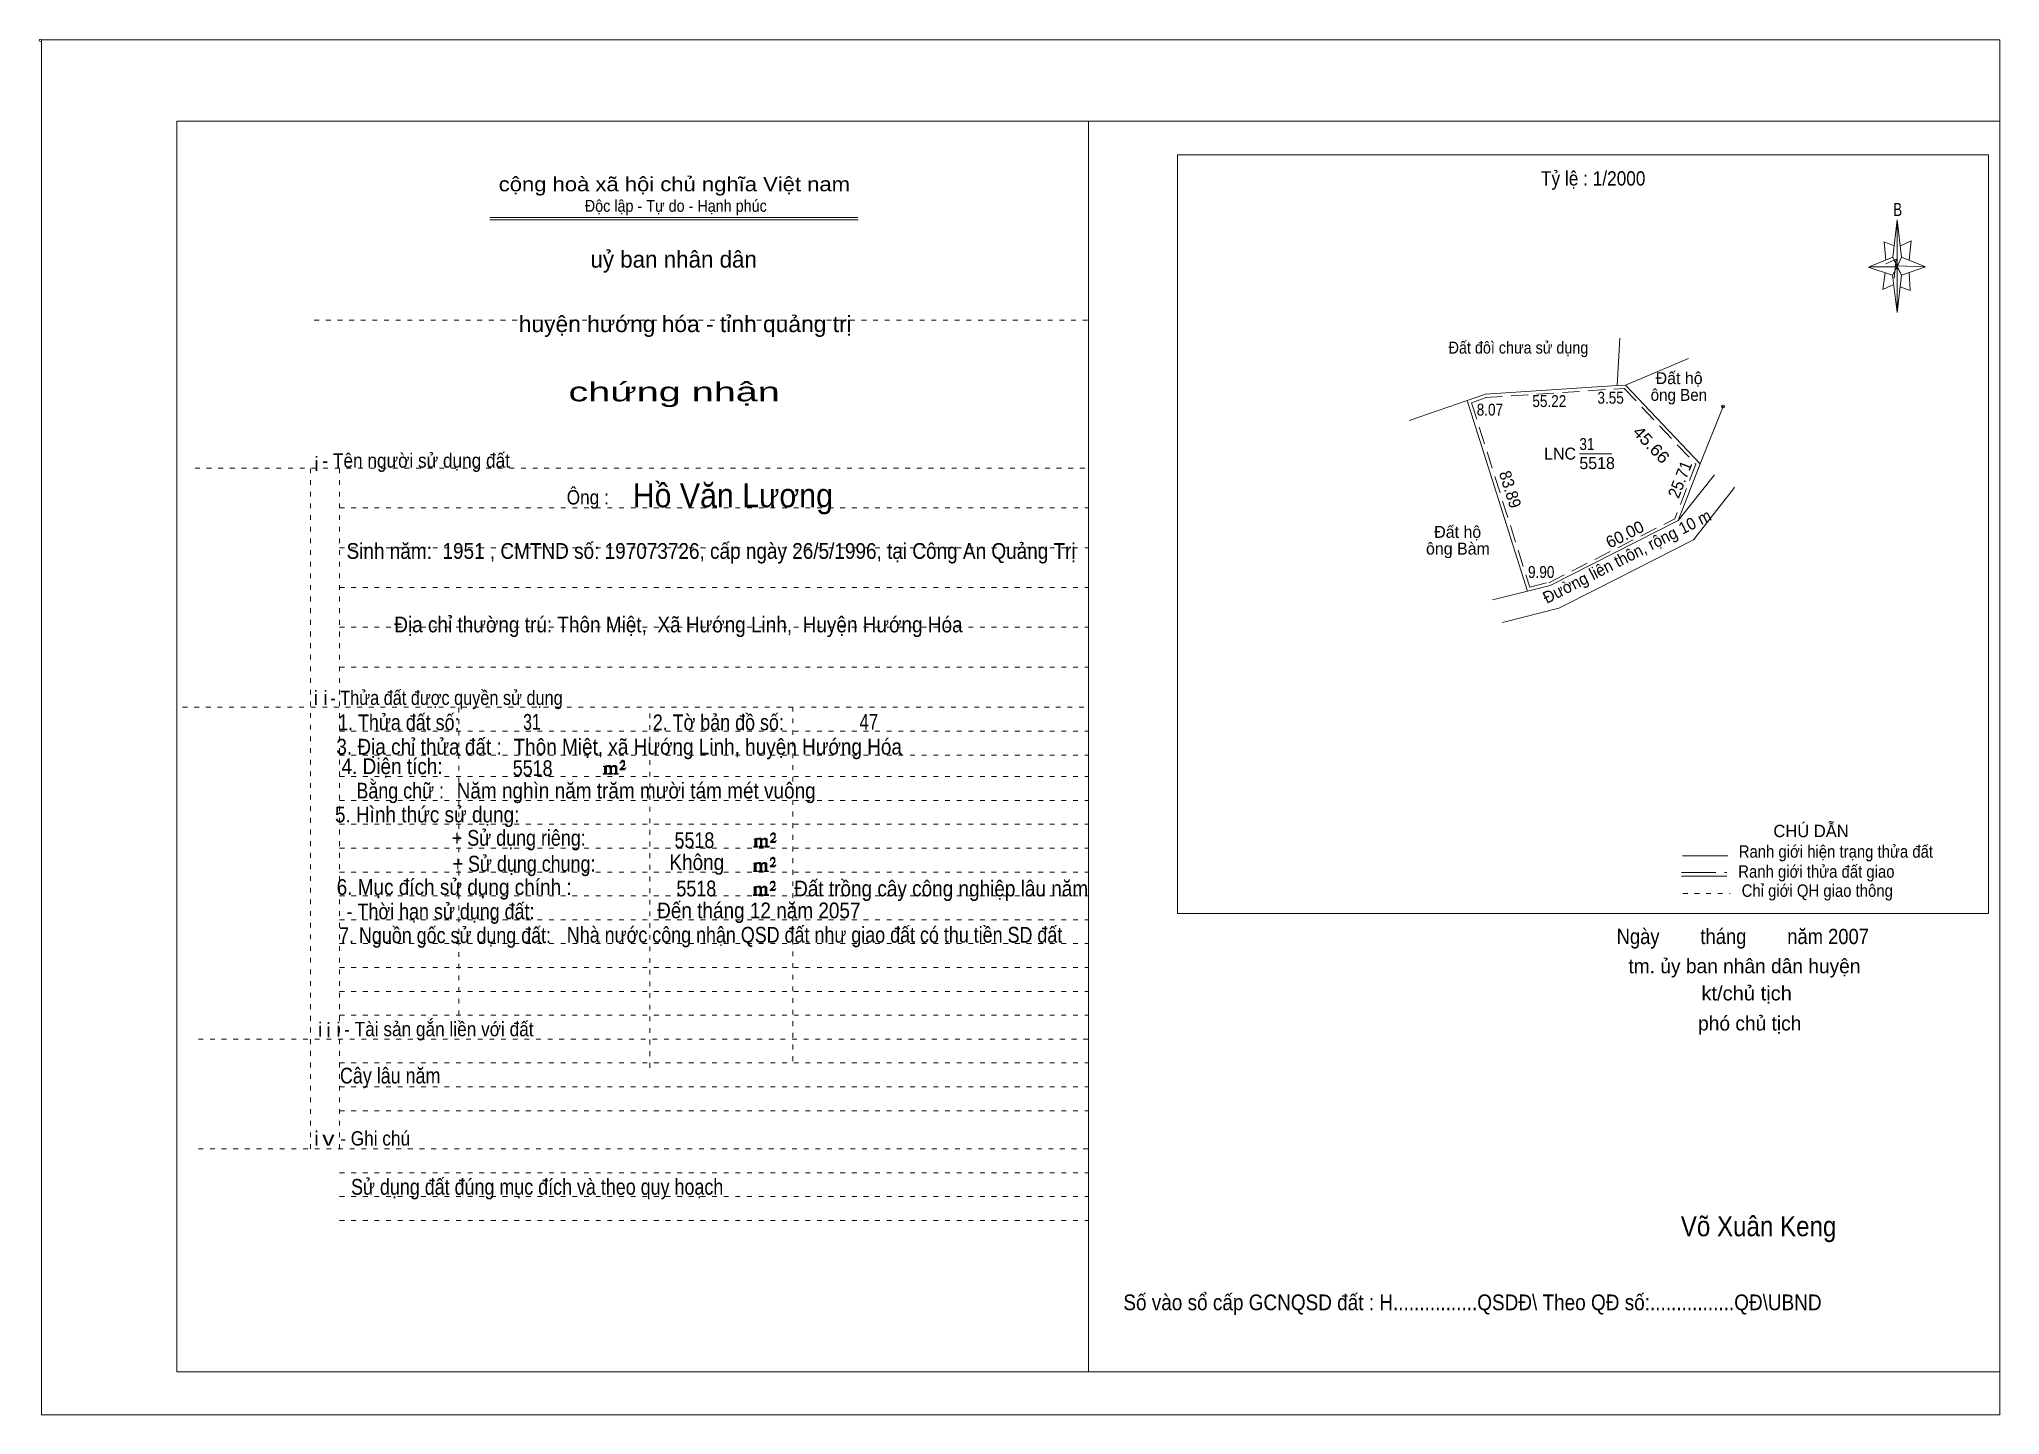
# Model space of a CAD drawing. Header units: centimetres. Extents: x -1.6 to 39.5, y -3.3 to 25.5.
import ezdxf
from ezdxf.enums import TextEntityAlignment as Align

# ---------------------------------------------------------------- set-up
doc = ezdxf.new("R2010")
doc.units = ezdxf.units.CM
doc.header["$LTSCALE"] = 0.12
doc.header["$PDMODE"] = 32
doc.header["$PDSIZE"] = 0.06
for name, pattern in [('DOTTED', [1.5, 0.3, -1.2]), ('LONG_DASHED', [7.5, 6, -1.5]), ('MEDIUM_DASHED', [4.5, 3, -1.5])]:
    doc.linetypes.add(name, pattern=pattern)
for name, color, linetype, lineweight in [('1', 7, 'DOTTED', 13), ('10', 7, 'Continuous', 13), ('13', 7, 'Continuous', 13), ('4', 7, 'Continuous', 13), ('5', 7, 'Continuous', 13), ('50', 7, 'Continuous', 13)]:
    doc.layers.add(name, color=color, linetype=linetype, lineweight=lineweight)
doc.layers.add('30', color=7, linetype='Continuous')

msp = doc.modelspace()

# ---------------------------------------------------------------- hatches: boundary and pattern name
at = {"layer": '50'}
for points in [[(10.27, 10.13), (10.27, 10.12), (10.27, 10.11), (10.25, 10.11), (10.24, 10.11), (10.24, 10.1), (10.33, 10.1), (10.33, 10.11), (10.32, 10.11), (10.31, 10.11), (10.31, 10.12), (10.31, 10.13), (10.31, 10.24), (10.31, 10.25), (10.32, 10.26), (10.34, 10.26), (10.35, 10.26), (10.36, 10.26), (10.37, 10.25), (10.39, 10.22), (10.39, 10.13), (10.37, 10.12), (10.37, 10.11), (10.36, 10.11), (10.35, 10.11), (10.35, 10.1), (10.44, 10.1), (10.44, 10.11), (10.43, 10.11), (10.42, 10.11), (10.42, 10.12), (10.42, 10.13), (10.42, 10.24), (10.44, 10.26), (10.45, 10.26), (10.46, 10.26), (10.49, 10.26), (10.49, 10.25), (10.5, 10.24), (10.5, 10.22), (10.5, 10.13), (10.5, 10.12), (10.49, 10.11), (10.49, 10.11), (10.47, 10.11), (10.47, 10.1), (10.56, 10.1), (10.56, 10.11), (10.55, 10.11), (10.54, 10.11), (10.53, 10.12), (10.53, 10.13), (10.53, 10.2), (10.53, 10.25), (10.53, 10.26), (10.52, 10.27), (10.5, 10.28), (10.47, 10.28), (10.46, 10.28), (10.44, 10.27), (10.41, 10.25), (10.41, 10.26), (10.4, 10.28), (10.39, 10.28), (10.37, 10.28), (10.35, 10.28), (10.34, 10.28), (10.32, 10.26), (10.31, 10.26), (10.31, 10.25), (10.31, 10.25), (10.31, 10.26), (10.31, 10.28), (10.24, 10.26), (10.24, 10.26), (10.25, 10.26), (10.27, 10.25), (10.27, 10.24), (10.27, 10.23)], [(10.69, 10.19), (10.72, 10.24), (10.72, 10.24), (10.71, 10.22), (10.69, 10.22), (10.68, 10.22), (10.63, 10.22), (10.66, 10.26), (10.67, 10.27), (10.69, 10.28), (10.69, 10.3), (10.69, 10.32), (10.69, 10.34), (10.69, 10.35), (10.69, 10.37), (10.68, 10.38), (10.67, 10.38), (10.66, 10.39), (10.65, 10.39), (10.63, 10.38), (10.63, 10.38), (10.62, 10.37), (10.61, 10.35), (10.59, 10.33), (10.61, 10.33), (10.61, 10.35), (10.62, 10.35), (10.63, 10.36), (10.65, 10.36), (10.66, 10.36), (10.67, 10.35), (10.68, 10.35), (10.68, 10.32), (10.68, 10.3), (10.66, 10.28), (10.66, 10.26), (10.65, 10.25), (10.59, 10.2), (10.59, 10.19)], [(13.42, 8.61), (13.42, 8.6), (13.42, 8.59), (13.41, 8.59), (13.4, 8.59), (13.4, 8.57), (13.48, 8.57), (13.48, 8.59), (13.47, 8.59), (13.46, 8.59), (13.46, 8.6), (13.46, 8.61), (13.46, 8.72), (13.46, 8.73), (13.47, 8.74), (13.5, 8.74), (13.51, 8.74), (13.52, 8.74), (13.53, 8.73), (13.54, 8.69), (13.54, 8.61), (13.53, 8.6), (13.53, 8.59), (13.52, 8.59), (13.51, 8.59), (13.51, 8.57), (13.6, 8.57), (13.6, 8.59), (13.58, 8.59), (13.57, 8.59), (13.57, 8.6), (13.57, 8.61), (13.57, 8.72), (13.6, 8.74), (13.61, 8.74), (13.62, 8.74), (13.64, 8.74), (13.64, 8.73), (13.65, 8.72), (13.65, 8.69), (13.65, 8.61), (13.65, 8.6), (13.64, 8.59), (13.64, 8.59), (13.63, 8.59), (13.63, 8.57), (13.72, 8.57), (13.72, 8.59), (13.7, 8.59), (13.69, 8.59), (13.68, 8.6), (13.68, 8.61), (13.68, 8.68), (13.68, 8.73), (13.68, 8.74), (13.67, 8.75), (13.65, 8.76), (13.63, 8.76), (13.62, 8.76), (13.6, 8.75), (13.56, 8.73), (13.56, 8.74), (13.55, 8.76), (13.54, 8.76), (13.53, 8.76), (13.51, 8.76), (13.5, 8.76), (13.47, 8.74), (13.46, 8.74), (13.46, 8.73), (13.46, 8.73), (13.46, 8.74), (13.46, 8.76), (13.4, 8.74), (13.4, 8.74), (13.41, 8.74), (13.42, 8.73), (13.42, 8.72), (13.42, 8.71)], [(13.85, 8.67), (13.87, 8.72), (13.87, 8.72), (13.86, 8.69), (13.85, 8.69), (13.84, 8.69), (13.78, 8.69), (13.82, 8.74), (13.83, 8.75), (13.85, 8.76), (13.85, 8.78), (13.85, 8.79), (13.85, 8.82), (13.85, 8.83), (13.85, 8.85), (13.84, 8.86), (13.83, 8.86), (13.82, 8.87), (13.8, 8.87), (13.78, 8.86), (13.78, 8.86), (13.77, 8.85), (13.76, 8.83), (13.75, 8.81), (13.76, 8.81), (13.76, 8.83), (13.77, 8.83), (13.78, 8.84), (13.8, 8.84), (13.82, 8.84), (13.83, 8.83), (13.84, 8.83), (13.84, 8.79), (13.84, 8.78), (13.82, 8.76), (13.82, 8.74), (13.8, 8.73), (13.75, 8.68), (13.75, 8.67)], [(13.41, 8.09), (13.41, 8.08), (13.41, 8.07), (13.4, 8.07), (13.39, 8.07), (13.39, 8.06), (13.48, 8.06), (13.48, 8.07), (13.47, 8.07), (13.45, 8.07), (13.45, 8.08), (13.45, 8.09), (13.45, 8.2), (13.45, 8.21), (13.47, 8.23), (13.49, 8.23), (13.5, 8.23), (13.51, 8.23), (13.52, 8.21), (13.53, 8.18), (13.53, 8.09), (13.52, 8.08), (13.52, 8.07), (13.51, 8.07), (13.5, 8.07), (13.5, 8.06), (13.59, 8.06), (13.59, 8.07), (13.58, 8.07), (13.57, 8.07), (13.57, 8.08), (13.57, 8.09), (13.57, 8.2), (13.59, 8.23), (13.6, 8.23), (13.61, 8.23), (13.63, 8.23), (13.63, 8.21), (13.64, 8.2), (13.64, 8.18), (13.64, 8.09), (13.64, 8.08), (13.63, 8.07), (13.63, 8.07), (13.62, 8.07), (13.62, 8.06), (13.71, 8.06), (13.71, 8.07), (13.7, 8.07), (13.69, 8.07), (13.67, 8.08), (13.67, 8.09), (13.67, 8.17), (13.67, 8.21), (13.67, 8.23), (13.66, 8.24), (13.64, 8.25), (13.62, 8.25), (13.61, 8.25), (13.59, 8.24), (13.55, 8.21), (13.55, 8.23), (13.54, 8.25), (13.53, 8.25), (13.52, 8.25), (13.5, 8.25), (13.49, 8.25), (13.47, 8.23), (13.45, 8.23), (13.45, 8.21), (13.45, 8.21), (13.45, 8.23), (13.45, 8.25), (13.39, 8.23), (13.39, 8.23), (13.4, 8.23), (13.41, 8.21), (13.41, 8.2), (13.41, 8.19)], [(13.84, 8.16), (13.86, 8.2), (13.86, 8.2), (13.85, 8.18), (13.84, 8.18), (13.83, 8.18), (13.77, 8.18), (13.81, 8.23), (13.82, 8.24), (13.84, 8.25), (13.84, 8.27), (13.84, 8.28), (13.84, 8.3), (13.84, 8.31), (13.84, 8.34), (13.83, 8.35), (13.82, 8.35), (13.81, 8.36), (13.8, 8.36), (13.77, 8.35), (13.77, 8.35), (13.76, 8.34), (13.75, 8.31), (13.74, 8.29), (13.75, 8.29), (13.75, 8.31), (13.76, 8.31), (13.77, 8.33), (13.8, 8.33), (13.81, 8.33), (13.82, 8.31), (13.83, 8.31), (13.83, 8.28), (13.83, 8.27), (13.81, 8.25), (13.81, 8.23), (13.8, 8.21), (13.74, 8.17), (13.74, 8.16)], [(13.84, 7.66), (13.86, 7.71), (13.86, 7.71), (13.85, 7.68), (13.84, 7.68), (13.83, 7.68), (13.77, 7.68), (13.81, 7.73), (13.82, 7.74), (13.84, 7.75), (13.84, 7.77), (13.84, 7.78), (13.84, 7.81), (13.84, 7.82), (13.84, 7.84), (13.83, 7.85), (13.82, 7.85), (13.81, 7.86), (13.79, 7.86), (13.77, 7.85), (13.77, 7.85), (13.76, 7.84), (13.75, 7.82), (13.74, 7.8), (13.75, 7.8), (13.75, 7.82), (13.76, 7.82), (13.77, 7.83), (13.79, 7.83), (13.81, 7.83), (13.82, 7.82), (13.83, 7.82), (13.83, 7.78), (13.83, 7.77), (13.81, 7.75), (13.81, 7.73), (13.79, 7.72), (13.74, 7.67), (13.74, 7.66)], [(13.41, 7.6), (13.41, 7.59), (13.41, 7.58), (13.4, 7.58), (13.39, 7.58), (13.39, 7.56), (13.47, 7.56), (13.47, 7.58), (13.46, 7.58), (13.45, 7.58), (13.45, 7.59), (13.45, 7.6), (13.45, 7.71), (13.45, 7.72), (13.46, 7.73), (13.49, 7.73), (13.5, 7.73), (13.51, 7.73), (13.52, 7.72), (13.53, 7.68), (13.53, 7.6), (13.52, 7.59), (13.52, 7.58), (13.51, 7.58), (13.5, 7.58), (13.5, 7.56), (13.59, 7.56), (13.59, 7.58), (13.57, 7.58), (13.56, 7.58), (13.56, 7.59), (13.56, 7.6), (13.56, 7.71), (13.59, 7.73), (13.6, 7.73), (13.61, 7.73), (13.63, 7.73), (13.63, 7.72), (13.64, 7.71), (13.64, 7.68), (13.64, 7.6), (13.64, 7.59), (13.63, 7.58), (13.63, 7.58), (13.62, 7.58), (13.62, 7.56), (13.71, 7.56), (13.71, 7.58), (13.69, 7.58), (13.68, 7.58), (13.67, 7.59), (13.67, 7.6), (13.67, 7.67), (13.67, 7.72), (13.67, 7.73), (13.66, 7.74), (13.64, 7.75), (13.62, 7.75), (13.61, 7.75), (13.59, 7.74), (13.55, 7.72), (13.55, 7.73), (13.54, 7.75), (13.53, 7.75), (13.52, 7.75), (13.5, 7.75), (13.49, 7.75), (13.46, 7.73), (13.45, 7.73), (13.45, 7.72), (13.45, 7.72), (13.45, 7.73), (13.45, 7.75), (13.39, 7.73), (13.39, 7.73), (13.4, 7.73), (13.41, 7.72), (13.41, 7.71), (13.41, 7.7)]]:
    msp.add_hatch(color=256, dxfattribs=at).paths.add_polyline_path(points)

# ---------------------------------------------------------------- linework, layer by layer
at = {"layer": '1', "linetype": 'Continuous'}
for p, q in [((1.31, -2.42), (1.31, 23.78)), ((1.31, 23.78), (39.51, 23.78)), ((20.41, -2.42), (20.41, 23.78)), ((39.51, -2.42), (39.51, 23.78)), ((7.87, 21.76), (15.58, 21.76)), ((7.87, 21.71), (15.59, 21.71)), ((37.26, 20.55), (36.75, 20.72)), ((1.31, -2.42), (39.51, -2.42))]:
    msp.add_line(p, q, dxfattribs=at)
at = {"layer": '1'}
for p, q in [((4.19, 19.61), (20.41, 19.61)), ((1.69, 16.51), (20.41, 16.51)), ((4.11, 2.25), (4.11, 16.51)), ((4.72, 2.25), (4.72, 16.51)), ((4.72, 15.68), (20.41, 15.68)), ((4.72, 14.84), (20.41, 14.84)), ((4.72, 14.01), (20.41, 14.01)), ((4.72, 13.18), (20.41, 13.18)), ((4.72, 12.34), (20.41, 12.34)), ((1.43, 11.5), (20.41, 11.5)), ((7.22, 5.05), (7.22, 11.5)), ((11.22, 3.95), (11.22, 11.5)), ((14.22, 4.09), (14.22, 11.5)), ((4.72, 11), (20.41, 11)), ((4.72, 10.5), (20.41, 10.5)), ((4.72, 10.05), (20.41, 10.05)), ((4.72, 9.55), (20.41, 9.55)), ((4.72, 9.05), (20.41, 9.05)), ((4.72, 8.55), (20.41, 8.55)), ((4.72, 8.05), (20.41, 8.05)), ((4.72, 7.55), (20.41, 7.55)), ((4.72, 7.05), (20.41, 7.05)), ((4.72, 6.55), (20.41, 6.55)), ((4.72, 6.05), (20.41, 6.05)), ((4.72, 5.55), (20.41, 5.55)), ((4.72, 5.05), (20.41, 5.05)), ((1.76, 4.55), (20.41, 4.55)), ((4.72, 4.05), (20.41, 4.05)), ((4.72, 3.55), (20.41, 3.55)), ((4.72, 3.05), (20.41, 3.05)), ((1.76, 2.25), (20.41, 2.25)), ((4.72, 1.75), (20.41, 1.75)), ((4.72, 1.25), (20.41, 1.25)), ((4.72, 0.75), (20.41, 0.75))]:
    msp.add_line(p, q, dxfattribs=at)
at = {"layer": '1', "linetype": 'Continuous'}
msp.add_lwpolyline([(-1.53, -3.32), (39.51, -3.32), (39.51, 25.48), (-1.53, 25.48)], close=True, dxfattribs=at)
msp.add_lwpolyline([(37.27, 20.35), (37.06, 20.25), (37.11, 20.6)], dxfattribs=at)
at = {"layer": '10'}
for p, q in [((28.73, 18.06), (31.49, 18.24)), ((31.67, 18.25), (33.23, 16.6)), ((28.35, 17.93), (27.13, 17.51)), ((28.35, 17.93), (28.73, 18.06)), ((28.35, 17.93), (29.61, 13.93)), ((33.23, 16.6), (33.71, 17.8)), ((33.23, 16.6), (32.77, 15.41)), ((32.77, 15.41), (33.53, 16.37)), ((31.07, 13.98), (33.09, 15.01)), ((31.07, 13.98), (30.27, 13.58)), ((29.61, 13.93), (28.88, 13.75)), ((29.09, 13.28), (30.27, 13.58))]:
    msp.add_line(p, q, dxfattribs=at)
at = {"layer": '10', "linetype": 'MEDIUM_DASHED'}
for p, q in [((28.73, 17.99), (31.64, 18.18)), ((31.64, 18.18), (33.14, 16.59)), ((28.44, 17.88), (28.75, 17.99)), ((28.44, 17.88), (29.66, 14.02)), ((33.14, 16.59), (32.7, 15.45)), ((30.06, 14.11), (32.7, 15.45)), ((29.66, 14.02), (30.07, 14.12))]:
    msp.add_line(p, q, dxfattribs=at)
at = {"layer": '10'}
for points in [[(31.55, 19.23), (31.49, 18.24), (31.67, 18.25), (32.99, 18.81)], [(33.95, 16.11), (33.93, 16.08), (33.09, 15.01)], [(29.61, 13.93), (30.09, 14.05), (32.77, 15.41)]]:
    msp.add_lwpolyline(points, dxfattribs=at)
msp.add_point((33.71, 17.8), dxfattribs=at)
at = {"layer": '13'}
msp.add_line((30.7, 16.81), (31.38, 16.81), dxfattribs=at)
at = {"layer": '4'}
for p, q in [((32.86, 8.39), (33.81, 8.39)), ((32.84, 7.96), (33.79, 7.96))]:
    msp.add_line(p, q, dxfattribs=at)
at = {"layer": '4', "linetype": 'LONG_DASHED'}
msp.add_line((32.84, 8.04), (33.79, 8.04), dxfattribs=at)
at = {"layer": '4', "linetype": 'DOTTED'}
msp.add_line((32.87, 7.6), (33.86, 7.6), dxfattribs=at)
at = {"layer": '4'}
msp.add_lwpolyline([(22.28, 23.07), (39.27, 23.07), (39.27, 7.18), (22.28, 7.18)], close=True, dxfattribs=at)
msp.add_circle((-1.55, 25.47), 0.025, dxfattribs=at)
at = {"layer": '5'}
for p, q in [((37.27, 20.93), (37.36, 21.71)), ((37.45, 20.55), (37.36, 19.77)), ((37.45, 20.93), (37.95, 20.73)), ((37.61, 20.61), (37.63, 20.23)), ((37.63, 20.23), (37.42, 20.31))]:
    msp.add_line(p, q, dxfattribs=at)
for points in [[(37.36, 21.71), (37.45, 20.93), (37.36, 20.73)], [(37.36, 20.73), (36.77, 20.73), (37.27, 20.93), (37.45, 20.55), (37.95, 20.73), (37.36, 20.75)], [(37.36, 20.73), (37.36, 19.77), (37.26, 20.55)]]:
    msp.add_lwpolyline(points, close=True, dxfattribs=at)
for points in [[(37.3, 21.17), (37.09, 21.25), (37.12, 20.87)], [(37.43, 21.17), (37.65, 21.27), (37.61, 20.87)], [(37.36, 20.73), (37.27, 20.93), (36.77, 20.73)], [(37.12, 20.79), (37.34, 20.89), (37.3, 20.49)], [(37.36, 20.73), (37.45, 20.55), (37.95, 20.73)]]:
    msp.add_lwpolyline(points, dxfattribs=at)
at = {"layer": '50'}
for points in [[(10.27, 10.13), (10.27, 10.12), (10.27, 10.11), (10.25, 10.11), (10.24, 10.11), (10.24, 10.1), (10.33, 10.1), (10.33, 10.11), (10.32, 10.11), (10.31, 10.11), (10.31, 10.12), (10.31, 10.13), (10.31, 10.24), (10.31, 10.25), (10.32, 10.26), (10.34, 10.26), (10.35, 10.26), (10.36, 10.26), (10.37, 10.25), (10.39, 10.22), (10.39, 10.13), (10.37, 10.12), (10.37, 10.11), (10.36, 10.11), (10.35, 10.11), (10.35, 10.1), (10.44, 10.1), (10.44, 10.11), (10.43, 10.11), (10.42, 10.11), (10.42, 10.12), (10.42, 10.13), (10.42, 10.24), (10.44, 10.26), (10.45, 10.26), (10.46, 10.26), (10.49, 10.26), (10.49, 10.25), (10.5, 10.24), (10.5, 10.22), (10.5, 10.13), (10.5, 10.12), (10.49, 10.11), (10.49, 10.11), (10.47, 10.11), (10.47, 10.1), (10.56, 10.1), (10.56, 10.11), (10.55, 10.11), (10.54, 10.11), (10.53, 10.12), (10.53, 10.13), (10.53, 10.2), (10.53, 10.25), (10.53, 10.26), (10.52, 10.27), (10.5, 10.28), (10.47, 10.28), (10.46, 10.28), (10.44, 10.27), (10.41, 10.25), (10.41, 10.26), (10.4, 10.28), (10.39, 10.28), (10.37, 10.28), (10.35, 10.28), (10.34, 10.28), (10.32, 10.26), (10.31, 10.26), (10.31, 10.25), (10.31, 10.25), (10.31, 10.26), (10.31, 10.28), (10.24, 10.26), (10.24, 10.26), (10.25, 10.26), (10.27, 10.25), (10.27, 10.24), (10.27, 10.23)], [(10.69, 10.19), (10.72, 10.24), (10.72, 10.24), (10.71, 10.22), (10.69, 10.22), (10.68, 10.22), (10.63, 10.22), (10.66, 10.26), (10.67, 10.27), (10.69, 10.28), (10.69, 10.3), (10.69, 10.32), (10.69, 10.34), (10.69, 10.35), (10.69, 10.37), (10.68, 10.38), (10.67, 10.38), (10.66, 10.39), (10.65, 10.39), (10.63, 10.38), (10.63, 10.38), (10.62, 10.37), (10.61, 10.35), (10.59, 10.33), (10.61, 10.33), (10.61, 10.35), (10.62, 10.35), (10.63, 10.36), (10.65, 10.36), (10.66, 10.36), (10.67, 10.35), (10.68, 10.35), (10.68, 10.32), (10.68, 10.3), (10.66, 10.28), (10.66, 10.26), (10.65, 10.25), (10.59, 10.2), (10.59, 10.19)], [(13.42, 8.61), (13.42, 8.6), (13.42, 8.59), (13.41, 8.59), (13.4, 8.59), (13.4, 8.57), (13.48, 8.57), (13.48, 8.59), (13.47, 8.59), (13.46, 8.59), (13.46, 8.6), (13.46, 8.61), (13.46, 8.72), (13.46, 8.73), (13.47, 8.74), (13.5, 8.74), (13.51, 8.74), (13.52, 8.74), (13.53, 8.73), (13.54, 8.69), (13.54, 8.61), (13.53, 8.6), (13.53, 8.59), (13.52, 8.59), (13.51, 8.59), (13.51, 8.57), (13.6, 8.57), (13.6, 8.59), (13.58, 8.59), (13.57, 8.59), (13.57, 8.6), (13.57, 8.61), (13.57, 8.72), (13.6, 8.74), (13.61, 8.74), (13.62, 8.74), (13.64, 8.74), (13.64, 8.73), (13.65, 8.72), (13.65, 8.69), (13.65, 8.61), (13.65, 8.6), (13.64, 8.59), (13.64, 8.59), (13.63, 8.59), (13.63, 8.57), (13.72, 8.57), (13.72, 8.59), (13.7, 8.59), (13.69, 8.59), (13.68, 8.6), (13.68, 8.61), (13.68, 8.68), (13.68, 8.73), (13.68, 8.74), (13.67, 8.75), (13.65, 8.76), (13.63, 8.76), (13.62, 8.76), (13.6, 8.75), (13.56, 8.73), (13.56, 8.74), (13.55, 8.76), (13.54, 8.76), (13.53, 8.76), (13.51, 8.76), (13.5, 8.76), (13.47, 8.74), (13.46, 8.74), (13.46, 8.73), (13.46, 8.73), (13.46, 8.74), (13.46, 8.76), (13.4, 8.74), (13.4, 8.74), (13.41, 8.74), (13.42, 8.73), (13.42, 8.72), (13.42, 8.71)], [(13.85, 8.67), (13.87, 8.72), (13.87, 8.72), (13.86, 8.69), (13.85, 8.69), (13.84, 8.69), (13.78, 8.69), (13.82, 8.74), (13.83, 8.75), (13.85, 8.76), (13.85, 8.78), (13.85, 8.79), (13.85, 8.82), (13.85, 8.83), (13.85, 8.85), (13.84, 8.86), (13.83, 8.86), (13.82, 8.87), (13.8, 8.87), (13.78, 8.86), (13.78, 8.86), (13.77, 8.85), (13.76, 8.83), (13.75, 8.81), (13.76, 8.81), (13.76, 8.83), (13.77, 8.83), (13.78, 8.84), (13.8, 8.84), (13.82, 8.84), (13.83, 8.83), (13.84, 8.83), (13.84, 8.79), (13.84, 8.78), (13.82, 8.76), (13.82, 8.74), (13.8, 8.73), (13.75, 8.68), (13.75, 8.67)], [(13.41, 8.09), (13.41, 8.08), (13.41, 8.07), (13.4, 8.07), (13.39, 8.07), (13.39, 8.06), (13.48, 8.06), (13.48, 8.07), (13.47, 8.07), (13.45, 8.07), (13.45, 8.08), (13.45, 8.09), (13.45, 8.2), (13.45, 8.21), (13.47, 8.23), (13.49, 8.23), (13.5, 8.23), (13.51, 8.23), (13.52, 8.21), (13.53, 8.18), (13.53, 8.09), (13.52, 8.08), (13.52, 8.07), (13.51, 8.07), (13.5, 8.07), (13.5, 8.06), (13.59, 8.06), (13.59, 8.07), (13.58, 8.07), (13.57, 8.07), (13.57, 8.08), (13.57, 8.09), (13.57, 8.2), (13.59, 8.23), (13.6, 8.23), (13.61, 8.23), (13.63, 8.23), (13.63, 8.21), (13.64, 8.2), (13.64, 8.18), (13.64, 8.09), (13.64, 8.08), (13.63, 8.07), (13.63, 8.07), (13.62, 8.07), (13.62, 8.06), (13.71, 8.06), (13.71, 8.07), (13.7, 8.07), (13.69, 8.07), (13.67, 8.08), (13.67, 8.09), (13.67, 8.17), (13.67, 8.21), (13.67, 8.23), (13.66, 8.24), (13.64, 8.25), (13.62, 8.25), (13.61, 8.25), (13.59, 8.24), (13.55, 8.21), (13.55, 8.23), (13.54, 8.25), (13.53, 8.25), (13.52, 8.25), (13.5, 8.25), (13.49, 8.25), (13.47, 8.23), (13.45, 8.23), (13.45, 8.21), (13.45, 8.21), (13.45, 8.23), (13.45, 8.25), (13.39, 8.23), (13.39, 8.23), (13.4, 8.23), (13.41, 8.21), (13.41, 8.2), (13.41, 8.19)], [(13.84, 8.16), (13.86, 8.2), (13.86, 8.2), (13.85, 8.18), (13.84, 8.18), (13.83, 8.18), (13.77, 8.18), (13.81, 8.23), (13.82, 8.24), (13.84, 8.25), (13.84, 8.27), (13.84, 8.28), (13.84, 8.3), (13.84, 8.31), (13.84, 8.34), (13.83, 8.35), (13.82, 8.35), (13.81, 8.36), (13.8, 8.36), (13.77, 8.35), (13.77, 8.35), (13.76, 8.34), (13.75, 8.31), (13.74, 8.29), (13.75, 8.29), (13.75, 8.31), (13.76, 8.31), (13.77, 8.33), (13.8, 8.33), (13.81, 8.33), (13.82, 8.31), (13.83, 8.31), (13.83, 8.28), (13.83, 8.27), (13.81, 8.25), (13.81, 8.23), (13.8, 8.21), (13.74, 8.17), (13.74, 8.16)], [(13.84, 7.66), (13.86, 7.71), (13.86, 7.71), (13.85, 7.68), (13.84, 7.68), (13.83, 7.68), (13.77, 7.68), (13.81, 7.73), (13.82, 7.74), (13.84, 7.75), (13.84, 7.77), (13.84, 7.78), (13.84, 7.81), (13.84, 7.82), (13.84, 7.84), (13.83, 7.85), (13.82, 7.85), (13.81, 7.86), (13.79, 7.86), (13.77, 7.85), (13.77, 7.85), (13.76, 7.84), (13.75, 7.82), (13.74, 7.8), (13.75, 7.8), (13.75, 7.82), (13.76, 7.82), (13.77, 7.83), (13.79, 7.83), (13.81, 7.83), (13.82, 7.82), (13.83, 7.82), (13.83, 7.78), (13.83, 7.77), (13.81, 7.75), (13.81, 7.73), (13.79, 7.72), (13.74, 7.67), (13.74, 7.66)], [(13.41, 7.6), (13.41, 7.59), (13.41, 7.58), (13.4, 7.58), (13.39, 7.58), (13.39, 7.56), (13.47, 7.56), (13.47, 7.58), (13.46, 7.58), (13.45, 7.58), (13.45, 7.59), (13.45, 7.6), (13.45, 7.71), (13.45, 7.72), (13.46, 7.73), (13.49, 7.73), (13.5, 7.73), (13.51, 7.73), (13.52, 7.72), (13.53, 7.68), (13.53, 7.6), (13.52, 7.59), (13.52, 7.58), (13.51, 7.58), (13.5, 7.58), (13.5, 7.56), (13.59, 7.56), (13.59, 7.58), (13.57, 7.58), (13.56, 7.58), (13.56, 7.59), (13.56, 7.6), (13.56, 7.71), (13.59, 7.73), (13.6, 7.73), (13.61, 7.73), (13.63, 7.73), (13.63, 7.72), (13.64, 7.71), (13.64, 7.68), (13.64, 7.6), (13.64, 7.59), (13.63, 7.58), (13.63, 7.58), (13.62, 7.58), (13.62, 7.56), (13.71, 7.56), (13.71, 7.58), (13.69, 7.58), (13.68, 7.58), (13.67, 7.59), (13.67, 7.6), (13.67, 7.67), (13.67, 7.72), (13.67, 7.73), (13.66, 7.74), (13.64, 7.75), (13.62, 7.75), (13.61, 7.75), (13.59, 7.74), (13.55, 7.72), (13.55, 7.73), (13.54, 7.75), (13.53, 7.75), (13.52, 7.75), (13.5, 7.75), (13.49, 7.75), (13.46, 7.73), (13.45, 7.73), (13.45, 7.72), (13.45, 7.72), (13.45, 7.73), (13.45, 7.75), (13.39, 7.73), (13.39, 7.73), (13.4, 7.73), (13.41, 7.72), (13.41, 7.71), (13.41, 7.7)]]:
    msp.add_lwpolyline(points, close=True, dxfattribs=at)

# ---------------------------------------------------------------- texts
at = {"layer": '1'}
for s, height, width, p in [('cộng hoà xã hội chủ nghĩa Việt nam', 0.3, 1.15, (11.735, 22.31)), ('Độc lập - Tự do - Hạnh phúc', 0.25, 0.9, (11.765, 21.88)), ('chứng nhận', 0.4, 1.55, (11.73, 17.91)), ('- Tên người sử dụng đất', 0.3, 0.9, (6.325, 16.52)), ('- Thửa đất được quyền sử dụng', 0.3, 0.85, (6.96, 11.55)), ('- Tài sản gắn liền với đất ', 0.3, 0.9, (6.85, 4.61)), ('v', 0.3, 1.3, (4.485, 2.32)), ('- Ghi chú', 0.3, 0.9, (5.465, 2.32))]:
    msp.add_text(s, height=height, dxfattribs=dict(at, width=width)).set_placement(p, align=Align.CENTER)
for s, height, p in [('uỷ ban nhân dân', 0.35, (11.72, 20.71)), ('i', 0.3, (4.235, 16.45)), ('i', 0.3, (4.225, 11.55)), ('i', 0.3, (4.425, 11.55)), ('i', 0.3, (4.315, 4.6)), ('i', 0.3, (4.485, 4.59)), ('i', 0.3, (4.695, 4.6)), ('i', 0.3, (4.235, 2.32))]:
    msp.add_text(s, height=height, dxfattribs=at).set_placement(p, align=Align.CENTER)
at = {"layer": '10'}
for s, height, width, p in [('Tỷ lệ : 1/2000', 0.3, 0.9, (30.99, 22.43)), ('Đất đôì chưa sử dụng ', 0.25, 0.9, (29.465, 18.91)), ('ông Ben', 0.25, 0.95, (32.785, 17.92)), ('Hồ Văn Lương', 0.5, 0.95, (12.96, 15.69)), ('9.90', 0.25, 0.85, (29.9, 14.21)), ('Võ Xuân Keng', 0.42, 0.9, (34.455, 0.42))]:
    msp.add_text(s, height=height, dxfattribs=dict(at, width=width)).set_placement(p, align=Align.CENTER)
for s, p in [('Đất hộ', (32.79, 18.27)), ('Đất hộ', (28.15, 15.05)), ('ông Bàm', (28.155, 14.7))]:
    msp.add_text(s, height=0.25, dxfattribs=at).set_placement(p, align=Align.CENTER)
msp.add_text('LNC', height=0.25, dxfattribs=at).set_placement((30.63, 16.69), align=Align.RIGHT)
at = {"layer": '10', "width": 0.85}
msp.add_text('31', height=0.25, dxfattribs=at).set_placement((30.7, 16.89))
at = {"layer": '10'}
msp.add_text('5518', height=0.25, dxfattribs=at).set_placement((30.7, 16.49))
at = {"layer": '10', "width": 0.95}
msp.add_text('Đường liên thôn, rộng 10 m ', height=0.25, rotation=27.017, dxfattribs=at).set_placement((31.793, 14.569), align=Align.CENTER)
at = {"layer": '30', "width": 0.85}
for s, p in [('3.55', (31.355, 17.86)), ('8.07', (28.825, 17.61)), ('55.22', (30.07, 17.79))]:
    msp.add_text(s, height=0.25, dxfattribs=at).set_placement(p, align=Align.CENTER)
at = {"layer": '30'}
for s, rotation, width, p in [('45.66', 313.616, 1.1, (32.117, 16.916)), ('83.89', 287.502, 0.95, (29.131, 16.028)), ('25.71', 68.575, 0.95, (32.925, 16.229))]:
    msp.add_text(s, height=0.25, rotation=rotation, dxfattribs=dict(at, width=width)).set_placement(p, align=Align.CENTER)
msp.add_text('60.00', height=0.2499, rotation=26.817, dxfattribs=at).set_placement((31.709, 15.011), align=Align.CENTER)
at = {"layer": '4'}
msp.add_text('CHÚ DẪN', height=0.2591, dxfattribs=at).set_placement((35.555, 8.78), align=Align.CENTER)
at = {"layer": '4', "width": 0.9}
for s, p in [('Ranh giới hiện trạng thửa đất', (36.075, 8.35)), ('Ranh giới thửa đất giao ', (35.71, 7.93)), ('Chỉ giới QH giao thông', (35.685, 7.53))]:
    msp.add_text(s, height=0.2591, dxfattribs=at).set_placement(p, align=Align.CENTER)
at = {"layer": '5', "width": 0.75}
msp.add_text('B', height=0.276, dxfattribs=at).set_placement((37.37, 21.79), align=Align.CENTER)
at = {"layer": '50'}
for s, height, width, p in [('  huyện hướng hóa - tỉnh quảng trị', 0.34, 1.05, (11.83, 19.36)), ('Ông :', 0.3, 0.9, (9.92, 15.75)), ('Sinh năm:  1951 , CMTND số: 197073726, cấp ngày 26/5/1996, tại Công An Quảng Trị', 0.33, 0.9, (12.505, 14.61)), ('Địa chỉ thường trú: Thôn Miệt,  Xã Hướng Linh,  Huyện Hướng Hóa', 0.33, 0.9, (11.82, 13.07)), ('1. Thửa đất số:  ', 0.33, 0.85, (6.065, 11.02)), ('31', 0.33, 0.75, (8.75, 11.03)), ('2. Tờ bản đồ số:  ', 0.33, 0.85, (12.76, 11.02)), ('47', 0.33, 0.8, (15.81, 11.03)), ('3. Địa chỉ thửa đất : ', 0.33, 0.9, (6.44, 10.51)), ('Thôn Miệt, xã Hướng Linh, huyện Hướng Hóa', 0.33, 0.9, (12.435, 10.51)), ('4. Diện tích: ', 0.33, 0.9, (5.875, 10.1)), ('5518', 0.33, 0.85, (8.765, 10.06)), ('Bằng chữ :', 0.33, 0.85, (5.99, 9.59)), ('Năm nghìn năm trăm mười tám mét vuông', 0.33, 0.9, (10.935, 9.59)), ('5. Hình thức sử dụng:', 0.33, 0.9, (6.555, 9.09)), ('+ Sử dụng riêng:', 0.33, 0.85, (8.475, 8.6)), ('5518', 0.33, 0.85, (12.155, 8.55)), ('+ Sử dụng chung:', 0.33, 0.85, (8.585, 8.06)), ('Không', 0.33, 0.9, (12.205, 8.09)), ('6. Mục đích sử dụng chính :', 0.33, 0.9, (7.12, 7.57)), ('5518', 0.33, 0.85, (12.195, 7.54)), ('Đất trồng cây công nghiệp lâu năm', 0.33, 0.9, (17.325, 7.54)), ('- Thời hạn sử dụng đất:', 0.33, 0.85, (6.835, 7.06)), ('Đến tháng 12 năm 2057', 0.33, 0.9, (13.505, 7.08)), ('7. Nguồn gốc sử dụng đất:', 0.33, 0.85, (6.93, 6.56)), ('Nhà nước công nhận QSD đất như giao đất có thu tiền SD đất ', 0.33, 0.85, (14.725, 6.57)), ('Ngày        tháng        năm 2007', 0.32, 0.9, (34.125, 6.54)), ('kt/chủ tịch', 0.3, 1.05, (34.205, 5.36)), ('Cây lâu năm', 0.33, 0.85, (5.78, 3.62)), ('Sử dụng đất đúng mục đích và theo quy hoạch', 0.33, 0.85, (8.86, 1.29)), ('Số vào sổ cấp GCNQSD đất : H................QSDĐ\\ Theo QĐ số:................QĐ\\UBND', 0.33, 0.9, (28.46, -1.13))]:
    msp.add_text(s, height=height, dxfattribs=dict(at, width=width)).set_placement(p, align=Align.CENTER)
for s, p in [('tm. ủy ban nhân dân huyện ', (34.215, 5.93)), ('phó chủ tịch', (34.27, 4.73))]:
    msp.add_text(s, height=0.3, dxfattribs=at).set_placement(p, align=Align.CENTER)

doc.saveas('drawing.dxf')
